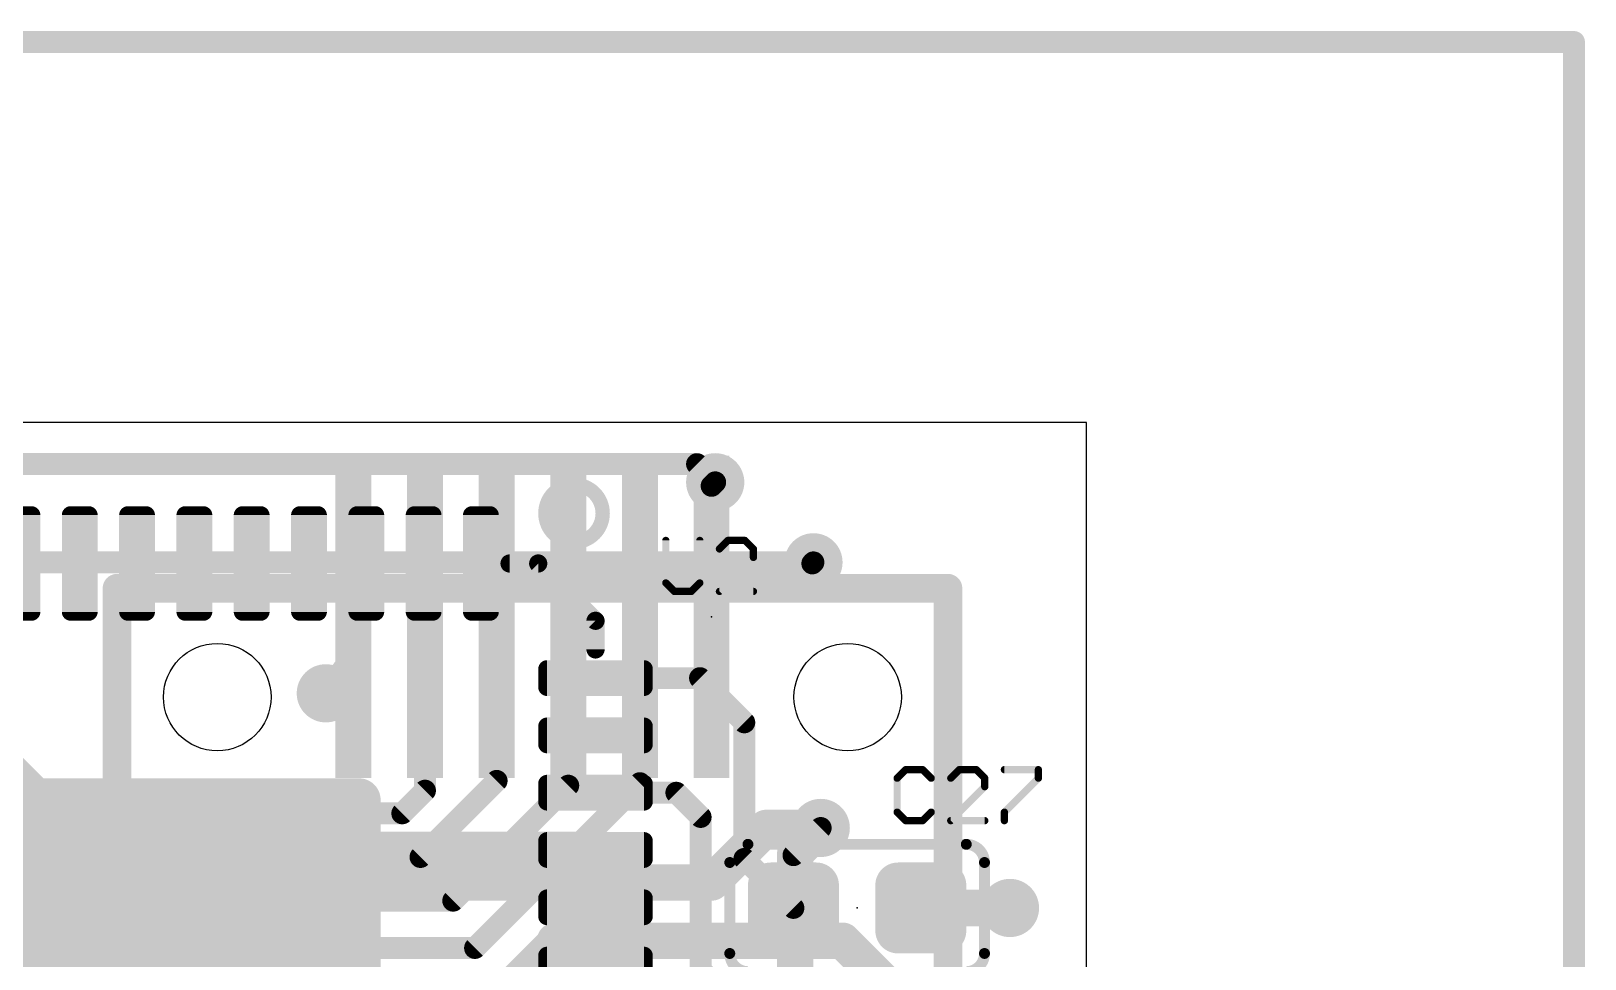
# Model space of a CAD drawing. Extents: x 260.3 to 304.3, y 100 to 124.
# Drawn here: x 293.45 to 304.29, y 117.5 to 123.98 of the extents above; entities that cross this region are included whole.
import ezdxf

# ---------------------------------------------------------------- set-up
doc = ezdxf.new("R2010")
doc.units = 0
for name, color, linetype in [('1', 22, 'CONTINUOUS'), ('16', 175, 'CONTINUOUS'), ('18', 82, 'CONTINUOUS'), ('2', 175, 'CONTINUOUS'), ('20', 7, 'CONTINUOUS'), ('21', 253, 'CONTINUOUS'), ('22', 253, 'CONTINUOUS'), ('23', 7, 'CONTINUOUS'), ('24', 7, 'CONTINUOUS'), ('25', 253, 'CONTINUOUS'), ('3', 251, 'CONTINUOUS')]:
    doc.layers.add(name, color=color, linetype=linetype)

# ---------------------------------------------------------------- blocks, each defined once
blk = doc.blocks.new('RECT101600X101600R50')
at = {"const_width": 0.1588}
blk.add_lwpolyline([(0.2381, -0.1588), (0.2381, 0.1588, 0.4142), (0.1588, 0.2381), (-0.1588, 0.2381, 0.4142), (-0.2381, 0.1588), (-0.2381, -0.1588, 0.4142), (-0.1588, -0.2381), (0.1588, -0.2381, 0.4142)], format="xyb", close=True, dxfattribs=at)
blk.add_solid([(-0.1842, -0.1842), (0.1842, -0.1842), (-0.1842, 0.1842), (0.1842, 0.1842)])
blk = doc.blocks.new('RECT')
blk.add_solid([(-0.5, -0.5), (0.5, -0.5), (-0.5, 0.5), (0.5, 0.5)])
blk = doc.blocks.new('RECT128000X40000R50')
at = {"const_width": 0.0625}
blk.add_lwpolyline([(0.3688, -0.0625), (0.3688, 0.0625, 0.4142), (0.3375, 0.0938), (-0.3375, 0.0938, 0.4142), (-0.3688, 0.0625), (-0.3688, -0.0625, 0.4142), (-0.3375, -0.0938), (0.3375, -0.0938, 0.4142)], format="xyb", close=True, dxfattribs=at)
blk.add_solid([(-0.3531, -0.0781), (0.3531, -0.0781), (-0.3531, 0.0781), (0.3531, 0.0781)])
blk = doc.blocks.new('RECT479999X479999R10')
at = {"const_width": 0.15}
blk.add_lwpolyline([(1.425, -1.35), (1.425, 1.35, 0.4142), (1.35, 1.425), (-1.35, 1.425, 0.4142), (-1.425, 1.35), (-1.425, -1.35, 0.4142), (-1.35, -1.425), (1.35, -1.425, 0.4142)], format="xyb", close=True, dxfattribs=at)
blk.add_solid([(-1.3754, -1.3754), (1.3754, -1.3754), (-1.3754, 1.3754), (1.3754, 1.3754)])
blk = doc.blocks.new('ROUNDV')
at = {"const_width": 0.5}
blk.add_lwpolyline([(0, -0.25, 1), (0, 0.25, 1), (0, -0.25)], format="xyb", dxfattribs=at)

msp = doc.modelspace()

# ---------------------------------------------------------------- linework, layer by layer
at = {"layer": '1'}
for points, const_width in [([(260.4008, 123.9012), (304.2158, 123.9012)], 0.1524), ([(304.2158, 123.9012), (304.2158, 107.188)], 0.1524), ([(287.147, 120.9548), (298.0944, 120.9548)], 0.1524), ([(298.0944, 120.9548), (298.2214, 120.8278)], 0.1524), ([(296.586, 120.2608), (298.899, 120.2608)], 0.1524), ([(298.899, 120.2608), (298.9072, 120.269)], 0.1524), ([(297.386, 119.4608), (298.1152, 119.4608)], 0.1524), ([(298.1152, 119.4608), (298.4246, 119.1514)], 0.1524), ([(298.4246, 119.1514), (298.4246, 118.1989)], 0.1524), ([(297.386, 118.6608), (297.95, 118.6608)], 0.1524), ([(297.95, 118.6608), (298.1198, 118.491)], 0.1524), ([(298.1198, 118.491), (298.1198, 117.4242)], 0.1524), ([(298.7675, 118.2243), (298.958, 118.4148)], 0.1524), ([(296.4434, 118.2624), (294.386, 118.2624)], 0.254), ([(294.386, 118.2624), (294.386, 117.2608)], 0.254), ([(296.4434, 118.2608), (296.4434, 118.2624)], 0.254), ([(297.386, 118.2608), (296.4434, 118.2608)], 0.254), ([(298.4246, 118.1989), (298.7675, 117.856)], 0.1524), ([(298.7675, 117.856), (298.7675, 118.2243)], 0.1524), ([(299.6565, 117.856), (300.2788, 117.856)], 0.254), ([(298.1198, 117.4242), (298.7675, 116.7765)], 0.1524)]:
    msp.add_lwpolyline(points, dxfattribs=dict(at, const_width=const_width))
for points, const_width in [([(304.2539, 123.9012, 1), (304.1777, 123.9012)], 0.0762), ([(304.2158, 123.8631, 1), (304.2158, 123.9393)], 0.0762), ([(298.1213, 120.9817, 1), (298.0675, 120.9279)], 0.0762), ([(298.0944, 120.9167, 1), (298.0944, 120.9929)], 0.0762), ([(298.1945, 120.8009, 1), (298.2483, 120.8547)], 0.0762), ([(296.586, 120.2989, 1), (296.586, 120.2227)], 0.0762), ([(298.8721, 120.2877, 1), (298.9259, 120.2339)], 0.0762), ([(298.9341, 120.2421, 1), (298.8803, 120.2959)], 0.0762), ([(298.899, 120.2227, 1), (298.899, 120.2989)], 0.0762), ([(297.386, 119.4989, 1), (297.386, 119.4227)], 0.0762), ([(298.1421, 119.4877, 1), (298.0883, 119.4339)], 0.0762), ([(298.1152, 119.4227, 1), (298.1152, 119.4989)], 0.0762), ([(298.4627, 119.1514, 1), (298.3865, 119.1514)], 0.0762), ([(298.3977, 119.1245, 1), (298.4515, 119.1783)], 0.0762), ([(297.386, 118.6989, 1), (297.386, 118.6227)], 0.0762), ([(297.9769, 118.6877, 1), (297.9231, 118.6339)], 0.0762), ([(297.95, 118.6227, 1), (297.95, 118.6989)], 0.0762), ([(298.1579, 118.491, 1), (298.0817, 118.491)], 0.0762), ([(298.0929, 118.4641, 1), (298.1467, 118.5179)], 0.0762), ([(298.9849, 118.3879, 1), (298.9311, 118.4417)], 0.0762), ([(294.386, 118.3259, 1), (294.386, 118.1989)], 0.127), ([(294.4495, 118.2624, 1), (294.3225, 118.2624)], 0.127), ([(296.5069, 118.2624, 1), (296.3799, 118.2624)], 0.127), ([(296.4434, 118.3243, 1), (296.4434, 118.1973)], 0.127), ([(296.4434, 118.1989, 1), (296.4434, 118.3259)], 0.127), ([(297.386, 118.1973, 1), (297.386, 118.3243)], 0.127), ([(296.3799, 118.2608, 1), (296.5069, 118.2608)], 0.127), ([(298.3865, 118.1989, 1), (298.4627, 118.1989)], 0.0762), ([(298.4515, 118.2258, 1), (298.3977, 118.172)], 0.0762), ([(298.8056, 118.2243, 1), (298.7294, 118.2243)], 0.0762), ([(298.7406, 118.2512, 1), (298.7944, 118.1974)], 0.0762), ([(298.7294, 117.856, 1), (298.8056, 117.856)], 0.0762), ([(298.7406, 117.8291, 1), (298.7944, 117.8829)], 0.0762), ([(299.6565, 117.9195, 1), (299.6565, 117.7925)], 0.127), ([(300.2788, 117.7925, 1), (300.2788, 117.9195)], 0.127)]:
    msp.add_lwpolyline(points, format="xyb", dxfattribs=dict(at, const_width=const_width))
at = {"layer": '16'}
for points, const_width in [([(260.4008, 123.9012), (304.2158, 123.9012)], 0.1524), ([(304.2158, 123.9012), (304.2158, 107.188)], 0.1524), ([(298.196, 120.8024), (298.2214, 120.8278)], 0.1524), ([(298.196, 119.888), (298.196, 120.8024)], 0.1524), ([(295.696, 119.888), (295.696, 119.6232)], 0.1524), ([(296.196, 119.888), (296.196, 118.6754)], 0.1524), ([(296.696, 119.888), (296.696, 118.7436)], 0.1524), ([(297.196, 119.888), (297.196, 118.7102)], 0.1524), ([(297.696, 119.888), (297.696, 118.7276)], 0.1524), ([(295.696, 119.6232), (295.5036, 119.3546)], 0.1524), ([(296.696, 118.7436), (296.164, 118.2116)], 0.1524), ([(297.196, 118.7102), (296.3926, 117.9068)], 0.1524), ([(297.696, 118.7276), (296.545, 117.5766)], 0.1524), ([(296.196, 118.6754), (296.037, 118.5164)], 0.1524), ([(296.037, 118.5164), (282.8036, 118.5164)], 0.1524), ([(296.164, 118.2116), (283.0576, 118.2116)], 0.1524), ([(296.3926, 117.9068), (283.5656, 117.9068)], 0.1524), ([(296.696, 117.2196), (297.1038, 117.6274)], 0.2286), ([(297.1038, 117.6274), (299.1104, 117.6274)], 0.254), ([(299.1104, 117.6274), (299.466, 117.2718)], 0.254), ([(296.545, 117.5766), (284.0482, 117.5766)], 0.1524)]:
    msp.add_lwpolyline(points, dxfattribs=dict(at, const_width=const_width))
for points, const_width in [([(304.2539, 123.9012, 1), (304.1777, 123.9012)], 0.0762), ([(304.2158, 123.8631, 1), (304.2158, 123.9393)], 0.0762), ([(298.2341, 120.8024, 1), (298.1579, 120.8024)], 0.0762), ([(298.1691, 120.8293, 1), (298.2229, 120.7755)], 0.0762), ([(298.2483, 120.8009, 1), (298.1945, 120.8547)], 0.0762), ([(295.7341, 119.888, 1), (295.6579, 119.888)], 0.0762), ([(296.2341, 119.888, 1), (296.1579, 119.888)], 0.0762), ([(296.7341, 119.888, 1), (296.6579, 119.888)], 0.0762), ([(297.2341, 119.888, 1), (297.1579, 119.888)], 0.0762), ([(297.7341, 119.888, 1), (297.6579, 119.888)], 0.0762), ([(298.1579, 119.888, 1), (298.2341, 119.888)], 0.0762), ([(295.6579, 119.6232, 1), (295.7341, 119.6232)], 0.0762), ([(295.727, 119.601, 1), (295.665, 119.6454)], 0.0762), ([(295.4726, 119.3768, 1), (295.5346, 119.3324)], 0.0762), ([(296.6579, 118.7436, 1), (296.7341, 118.7436)], 0.0762), ([(296.7229, 118.7167, 1), (296.6691, 118.7705)], 0.0762), ([(297.2229, 118.6833, 1), (297.1691, 118.7371)], 0.0762), ([(297.6579, 118.7276, 1), (297.7341, 118.7276)], 0.0762), ([(297.7229, 118.7007, 1), (297.6691, 118.7545)], 0.0762), ([(296.1579, 118.6754, 1), (296.2341, 118.6754)], 0.0762), ([(296.2229, 118.6485, 1), (296.1691, 118.7023)], 0.0762), ([(297.1579, 118.7102, 1), (297.2341, 118.7102)], 0.0762), ([(296.0101, 118.5433, 1), (296.0639, 118.4895)], 0.0762), ([(296.037, 118.4783, 1), (296.037, 118.5545)], 0.0762), ([(296.1371, 118.2385, 1), (296.1909, 118.1847)], 0.0762), ([(296.164, 118.1735, 1), (296.164, 118.2497)], 0.0762), ([(296.3657, 117.9337, 1), (296.4195, 117.8799)], 0.0762), ([(296.3926, 117.8687, 1), (296.3926, 117.9449)], 0.0762), ([(297.1038, 117.6909, 1), (297.1038, 117.5639)], 0.127), ([(297.1442, 117.587, 1), (297.0634, 117.6678)], 0.1143), ([(299.1553, 117.6723, 1), (299.0655, 117.5825)], 0.127), ([(299.1104, 117.5639, 1), (299.1104, 117.6909)], 0.127), ([(296.5181, 117.6035, 1), (296.5719, 117.5497)], 0.0762), ([(296.545, 117.5385, 1), (296.545, 117.6147)], 0.0762)]:
    msp.add_lwpolyline(points, format="xyb", dxfattribs=dict(at, const_width=const_width))
at = {"layer": '2', "const_width": 0.1524}
for points in [[(260.4008, 123.9012), (304.2158, 123.9012)], [(304.2158, 123.9012), (304.2158, 107.188)], [(298.9072, 120.269), (291.5666, 120.269)]]:
    msp.add_lwpolyline(points, dxfattribs=at)
at = {"layer": '2', "const_width": 0.0762}
for points in [[(304.2539, 123.9012, 1), (304.1777, 123.9012)], [(304.2158, 123.8631, 1), (304.2158, 123.9393)], [(298.9072, 120.2309, 1), (298.9072, 120.3071)]]:
    msp.add_lwpolyline(points, format="xyb", dxfattribs=at)
at = {"layer": '20'}
for p, q in [((300.814, 121.245), (266.814, 121.245)), ((300.814, 103.245), (300.814, 121.245))]:
    msp.add_line(p, q, dxfattribs=at)
for centre in [(294.746, 119.328), (299.146, 119.328)]:
    msp.add_circle(centre, 0.375, dxfattribs=at)
at = {"layer": '21'}
for points, const_width in [([(297.236, 120.4108, 1), (297.236, 120.8108, 1), (297.236, 120.4108)], 0.1), ([(296.786, 120.2926, 1), (296.786, 120.2291)], 0.0635), ([(297.0085, 120.2833, 1), (296.9635, 120.2383)], 0.0635), ([(296.986, 120.2291, 1), (296.986, 120.2926)], 0.0635), ([(297.4178, 119.8608, 1), (297.3543, 119.8608)], 0.0635), ([(297.3635, 119.8383, 1), (297.4085, 119.8833)], 0.0635), ([(297.3543, 119.6608, 1), (297.4178, 119.6608)], 0.0635), ([(298.45, 118.3005, 0.4142), (298.323, 118.1735)], 0.0762), ([(298.45, 118.3195, 1), (298.45, 118.2815)], 0.0381), ([(298.45, 118.2815, 1), (298.45, 118.3195)], 0.0381), ([(300.101, 118.1735, 0.4142), (299.974, 118.3005)], 0.0762), ([(299.974, 118.3195, 1), (299.974, 118.2815)], 0.0381), ([(299.974, 118.2815, 1), (299.974, 118.3195)], 0.0381), ([(298.3421, 118.1735, 1), (298.304, 118.1735)], 0.0381), ([(298.304, 118.1735, 1), (298.3421, 118.1735)], 0.0381), ([(300.12, 118.1735, 1), (300.082, 118.1735)], 0.0381), ([(300.082, 118.1735, 1), (300.12, 118.1735)], 0.0381), ([(298.323, 117.5385, 0.4142), (298.45, 117.4115)], 0.0762), ([(298.3421, 117.5385, 1), (298.304, 117.5385)], 0.0381), ([(299.974, 117.4115, 0.4142), (300.101, 117.5385)], 0.0762), ([(300.12, 117.5385, 1), (300.082, 117.5385)], 0.0381), ([(298.304, 117.5385, 1), (298.3421, 117.5385)], 0.0381), ([(300.082, 117.5385, 1), (300.12, 117.5385)], 0.0381)]:
    msp.add_lwpolyline(points, format="xyb", dxfattribs=dict(at, const_width=const_width))
for points, const_width in [([(296.786, 120.2608), (296.986, 120.2608)], 0.127), ([(296.986, 120.2608), (297.386, 119.8608)], 0.127), ([(297.386, 119.6608), (297.386, 119.8608)], 0.127), ([(298.45, 118.3005), (299.974, 118.3005)], 0.0762), ([(298.323, 117.5385), (298.323, 118.1735)], 0.0762), ([(300.101, 118.1735), (300.101, 117.5385)], 0.0762)]:
    msp.add_lwpolyline(points, dxfattribs=dict(at, const_width=const_width))
at = {"layer": '22', "const_width": 0.2}
for points in [[(294.046, 120.088), (299.846, 120.088)], [(294.046, 116.088), (294.046, 120.088)], [(299.846, 120.088), (299.846, 116.088)]]:
    msp.add_lwpolyline(points, dxfattribs=at)
at = {"layer": '22', "const_width": 0.1}
for points in [[(294.046, 120.138, 1), (294.046, 120.038)], [(294.096, 120.088, 1), (293.996, 120.088)], [(299.896, 120.088, 1), (299.796, 120.088)], [(299.846, 120.038, 1), (299.846, 120.138)]]:
    msp.add_lwpolyline(points, format="xyb", dxfattribs=at)
at = {"layer": '23'}
msp.add_point((299.212, 117.856), dxfattribs=at)
at = {"layer": '24'}
msp.add_point((298.196, 119.888), dxfattribs=at)
at = {"layer": '25', "const_width": 0.0508}
for points in [[(297.8768, 120.4217), (297.8768, 120.1251)], [(298.1141, 120.1251), (298.1141, 120.4217)], [(298.3103, 120.4217), (298.251, 120.3624)], [(298.429, 120.4217), (298.3103, 120.4217)], [(298.4883, 120.3624), (298.429, 120.4217)], [(298.251, 120.0658), (298.4883, 120.3031)], [(298.4883, 120.3031), (298.4883, 120.3624)], [(297.8768, 120.1251), (297.9361, 120.0658)], [(297.9361, 120.0658), (298.0548, 120.0658)], [(298.0548, 120.0658), (298.1141, 120.1251)], [(298.4883, 120.0658), (298.251, 120.0658)], [(299.5507, 118.8215), (299.4914, 118.7622)], [(299.4914, 118.7622), (299.4914, 118.5249)], [(299.6694, 118.8215), (299.5507, 118.8215)], [(299.7287, 118.7622), (299.6694, 118.8215)], [(299.9249, 118.8215), (299.8656, 118.7622)], [(300.0436, 118.8215), (299.9249, 118.8215)], [(300.1029, 118.7622), (300.0436, 118.8215)], [(300.1029, 118.7029), (300.1029, 118.7622)], [(300.2398, 118.8215), (300.4771, 118.8215)], [(300.4771, 118.7622), (300.2398, 118.5249)], [(300.4771, 118.8215), (300.4771, 118.7622)], [(299.8656, 118.4656), (300.1029, 118.7029)], [(299.4914, 118.5249), (299.5507, 118.4656)], [(299.6694, 118.4656), (299.7287, 118.5249)], [(300.2398, 118.5249), (300.2398, 118.4656)], [(299.5507, 118.4656), (299.6694, 118.4656)], [(300.1029, 118.4656), (299.8656, 118.4656)]]:
    msp.add_lwpolyline(points, dxfattribs=at)
at = {"layer": '25', "const_width": 0.0254}
for points in [[(297.8895, 120.4217, 1), (297.8641, 120.4217)], [(298.1268, 120.4217, 1), (298.1014, 120.4217)], [(298.3103, 120.4344, 1), (298.3103, 120.409)], [(298.3193, 120.4127, 1), (298.3013, 120.4307)], [(298.4379, 120.4307, 1), (298.42, 120.4127)], [(298.429, 120.409, 1), (298.429, 120.4344)], [(298.242, 120.3714, 1), (298.26, 120.3534)], [(298.501, 120.3624, 1), (298.4756, 120.3624)], [(298.4756, 120.3031, 1), (298.501, 120.3031)], [(298.4793, 120.3534, 1), (298.4973, 120.3714)], [(298.4973, 120.2941, 1), (298.4793, 120.312)], [(297.8858, 120.1341, 1), (297.8678, 120.1161)], [(297.8641, 120.1251, 1), (297.8895, 120.1251)], [(297.9361, 120.0785, 1), (297.9361, 120.0531)], [(297.9271, 120.0568, 1), (297.9451, 120.0748)], [(298.0458, 120.0748, 1), (298.0637, 120.0568)], [(298.0548, 120.0531, 1), (298.0548, 120.0785)], [(298.1014, 120.1251, 1), (298.1268, 120.1251)], [(298.123, 120.1161, 1), (298.1051, 120.1341)], [(298.251, 120.0785, 1), (298.251, 120.0531)], [(298.242, 120.0748, 1), (298.26, 120.0568)], [(298.4883, 120.0531, 1), (298.4883, 120.0785)], [(299.5041, 118.7622, 1), (299.4787, 118.7622)], [(299.4824, 118.7712, 1), (299.5004, 118.7532)], [(299.5507, 118.8342, 1), (299.5507, 118.8088)], [(299.5597, 118.8125, 1), (299.5417, 118.8305)], [(299.6783, 118.8305, 1), (299.6604, 118.8125)], [(299.6694, 118.8088, 1), (299.6694, 118.8342)], [(299.7197, 118.7532, 1), (299.7376, 118.7712)], [(299.8566, 118.7712, 1), (299.8746, 118.7532)], [(299.9249, 118.8342, 1), (299.9249, 118.8088)], [(299.9339, 118.8125, 1), (299.9159, 118.8305)], [(300.0525, 118.8305, 1), (300.0346, 118.8125)], [(300.0436, 118.8088, 1), (300.0436, 118.8342)], [(300.1156, 118.7622, 1), (300.0902, 118.7622)], [(300.0939, 118.7532, 1), (300.1119, 118.7712)], [(300.2398, 118.8342, 1), (300.2398, 118.8088)], [(300.4898, 118.8215, 1), (300.4644, 118.8215)], [(300.4644, 118.7622, 1), (300.4898, 118.7622)], [(300.4861, 118.7532, 1), (300.4681, 118.7712)], [(300.4771, 118.8088, 1), (300.4771, 118.8342)], [(300.0902, 118.7029, 1), (300.1156, 118.7029)], [(300.1119, 118.6939, 1), (300.0939, 118.7118)], [(299.5004, 118.5339, 1), (299.4824, 118.5159)], [(299.7376, 118.5159, 1), (299.7197, 118.5339)], [(300.2525, 118.5249, 1), (300.2271, 118.5249)], [(300.2308, 118.5339, 1), (300.2488, 118.5159)], [(299.4787, 118.5249, 1), (299.5041, 118.5249)], [(299.5507, 118.4783, 1), (299.5507, 118.4529)], [(299.5417, 118.4566, 1), (299.5597, 118.4746)], [(299.6604, 118.4746, 1), (299.6783, 118.4566)], [(299.6694, 118.4529, 1), (299.6694, 118.4783)], [(299.8656, 118.4783, 1), (299.8656, 118.4529)], [(299.8566, 118.4746, 1), (299.8746, 118.4566)], [(300.1029, 118.4529, 1), (300.1029, 118.4783)], [(300.2271, 118.4656, 1), (300.2525, 118.4656)]]:
    msp.add_lwpolyline(points, format="xyb", dxfattribs=at)
at = {"layer": '3', "const_width": 0.254}
for points in [[(292.6334, 119.4816), (294.0812, 118.0338)], [(298.196, 118.0338), (298.577, 118.4148)], [(298.577, 118.4148), (298.958, 118.4148)], [(298.7802, 118.237), (298.958, 118.4148)], [(298.7802, 115.3668), (298.7802, 118.237)], [(294.0812, 118.0338), (298.196, 118.0338)]]:
    msp.add_lwpolyline(points, dxfattribs=at)
at = {"layer": '3', "const_width": 0.127}
for points in [[(298.577, 118.4783, 1), (298.577, 118.3513)], [(298.6219, 118.3699, 1), (298.5321, 118.4597)], [(299.0029, 118.3699, 1), (298.9131, 118.4597)], [(298.958, 118.3513, 1), (298.958, 118.4783)], [(298.8437, 118.237, 1), (298.7167, 118.237)], [(298.7353, 118.2819, 1), (298.8251, 118.1921)], [(294.0812, 118.0973, 1), (294.0812, 117.9703)], [(294.0363, 117.9889, 1), (294.1261, 118.0787)], [(298.1511, 118.0787, 1), (298.2409, 117.9889)], [(298.196, 117.9703, 1), (298.196, 118.0973)]]:
    msp.add_lwpolyline(points, format="xyb", dxfattribs=at)

# ---------------------------------------------------------------- block references
at = {"layer": '1'}
for name, p, rotation in [('RECT128000X40000R50', (293.386, 120.2608), 270), ('RECT128000X40000R50', (293.786, 120.2608), 270), ('RECT128000X40000R50', (294.186, 120.2608), 270), ('RECT128000X40000R50', (294.586, 120.2608), 270), ('RECT128000X40000R50', (294.986, 120.2608), 270), ('RECT128000X40000R50', (295.386, 120.2608), 270), ('RECT128000X40000R50', (295.786, 120.2608), 270), ('RECT128000X40000R50', (296.186, 120.2608), 270), ('RECT128000X40000R50', (296.586, 120.2608), 270), ('RECT128000X40000R50', (297.386, 119.4608), 180), ('RECT128000X40000R50', (297.386, 119.0608), 180), ('RECT128000X40000R50', (297.386, 118.6608), 180), ('RECT479999X479999R10', (294.386, 117.2608), 180), ('RECT128000X40000R50', (297.386, 118.2608), 180), ('RECT128000X40000R50', (297.386, 117.8608), 180), ('RECT128000X40000R50', (297.386, 117.4608), 180)]:
    msp.add_blockref(name, p, dxfattribs=dict(at, rotation=rotation))
for p in [(298.7675, 117.856), (299.6565, 117.856)]:
    msp.add_blockref('RECT101600X101600R50', p, dxfattribs=at)
at = {"layer": '16', "xscale": 0.25, "yscale": 2.25, "rotation": 180}
for p in [(295.696, 119.888), (296.196, 119.888), (296.696, 119.888), (297.196, 119.888), (297.696, 119.888), (298.196, 119.888)]:
    msp.add_blockref('RECT', p, dxfattribs=at)
at = {"layer": '18', "xscale": 0.4064, "yscale": 0.4064}
for p in [(298.2214, 120.8278), (298.2214, 120.8278), (298.2214, 120.8278), (298.2214, 120.8278), (298.9072, 120.269), (298.9072, 120.269), (298.9072, 120.269), (298.9072, 120.269), (295.5036, 119.3546), (295.5036, 119.3546), (295.5036, 119.3546), (295.5036, 119.3546), (298.958, 118.4148), (298.958, 118.4148), (298.958, 118.4148), (298.958, 118.4148), (300.2788, 117.856), (300.2788, 117.856), (300.2788, 117.856), (300.2788, 117.856)]:
    msp.add_blockref('ROUNDV', p, dxfattribs=at)

doc.saveas('drawing.dxf')
